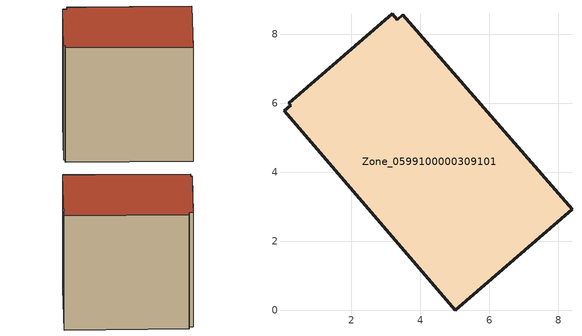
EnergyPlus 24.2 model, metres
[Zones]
Zone_0599100000309101
 floor ground (C_G): 0.19,6 3.18,8.59 3.33,8.42 3.49,8.56 8.39,2.93 5.01,0 0.05,5.79 0.24,5.94 z0
 wall outside (C_F): 3.18,8.59 0.19,6 0.24,5.94 0.05,5.79 5.01,0 8.39,2.93 3.49,8.56 3.33,8.42 3.18,8.59 z0:8.13
 roof outside (C_R): 3.33,8.42 3.18,8.59 0.19,6 0.24,5.94 0.05,5.79 5.01,0 8.39,2.93 3.49,8.56 z8.13
[BUILDING]
Pand.0599100000309101: North Axis=0; Terrain=City; Loads Convergence Tolerance Value=0.04; Temperature Convergence Tolerance Value=0.4; Solar Distribution=FullExterior; Maximum Number of Warmup Days=25; Minimum Number of Warmup Days=1
[Site:Location]
Rotterdam.The.Hague.AP_ZH_NLD Design_Conditions: Latitude=51.96; Longitude=4.45; Time Zone=1; Elevation=-4.5
[SITE:GROUNDTEMPERATURE:BUILDINGSURFACE]
18, 18, 18, 18, 18, 18, 18, 18, 18, 18, 18, 18
[MATERIAL] Thermal Absorptance=0.9; Solar Absorptance=0.7; Visible Absorptance=0.7
Name | Roughness | Thickness | Conductivity | Density | Specific Heat
G.TI.1946 | MediumSmooth | 0.15 | 1 | 540 | 1210
F.TI.1946 | Rough | 0.3 | 0.857143 | 1920 | 840
R.TI.1946 | MediumRough | 0.2 | 0.1 | 1500 | 1000
[CONSTRUCTION]
C_G: G.TI.1946
C_F: F.TI.1946
C_R: R.TI.1946
[ZONE]
Zone_0599100000309101: Type=1; Multiplier=1; Ceiling Height=Autocalculate; Volume=Autocalculate; Floor Area=autocalculate; Part of Total Floor Area=Yes
[ZONEINFILTRATION:DESIGNFLOWRATE]
Infil_Zone_0599100000309101: Zone or ZoneList or Space or SpaceList=Zone_0599100000309101; Schedule=AlwaysOn; Design Flow Rate Calculation Method=Flow/Area; Flow Rate per Floor Area=0.003; Constant Term Coefficient=1; Temperature Term Coefficient=0; Velocity Term Coefficient=0; Velocity Squared Term Coefficient=0
[HVACTEMPLATE:ZONE:IDEALLOADSAIRSYSTEM]
Zone_0599100000309101: Maximum Heating Supply Air Temperature=50; Minimum Cooling Supply Air Temperature=13; Maximum Heating Supply Air Humidity Ratio=0.0156; Minimum Cooling Supply Air Humidity Ratio=0.0077; Heating Limit=NoLimit; Cooling Limit=NoLimit; Dehumidification Control Type=ConstantSensibleHeatRatio; Cooling Sensible Heat Ratio=0.7; Dehumidification Setpoint=60; Humidification Control Type=None; Humidification Setpoint=30; Outdoor Air Method=None; Outdoor Air Flow Rate per Person=0.00944; Outdoor Air Flow Rate per Zone Floor Area=0; Outdoor Air Flow Rate per Zone=0; Demand Controlled Ventilation Type=None; Outdoor Air Economizer Type=NoEconomizer; Heat Recovery Type=None; Sensible Heat Recovery Effectiveness=0.7; Latent Heat Recovery Effectiveness=0.65
[ZONECONTROL:THERMOSTAT]
ThermostatControl_Zone_0599100000309101: Zone or ZoneList=Zone_0599100000309101; Control Type Schedule=DualSetpointControlType; Control 1=Thermostat_Zone_0599100000309101; Temperature Difference Between Cutout And Setpoint=0
[THERMOSTATSETPOINT:DUALSETPOINT]
Thermostat_Zone_0599100000309101: Heating Setpoint Temperature Schedule=HeatingSetpoint_Zone_0599100000309101; Cooling Setpoint Temperature Schedule=CoolingSetpoint_Zone_0599100000309101
[SCHEDULE:COMPACT]
HeatingSetpoint_Zone_0599100000309101: Through: 12/31, For: AllDays, Until: 24:00, 21
CoolingSetpoint_Zone_0599100000309101: Through: 12/31, For: AllDays, Until: 24:00, 24
DualSetpointControlType: Through: 12/31, For: AllDays, Until: 24:00, 4
AlwaysOn: Through: 12/31, For: AllDays, Until: 24:00, 1
